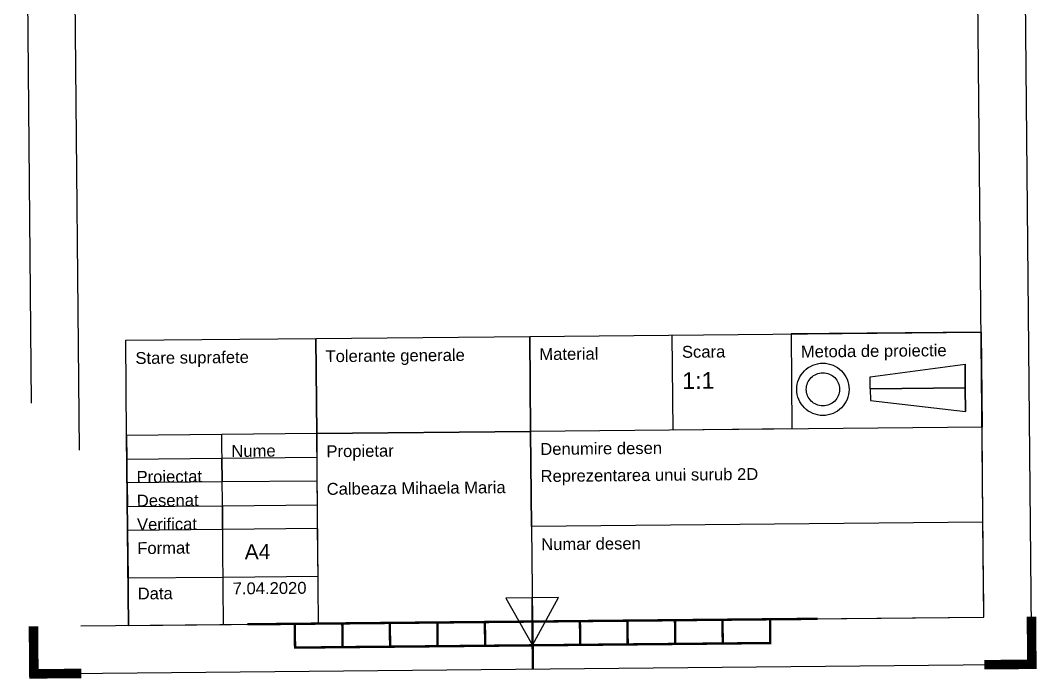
# Model space of a CAD drawing. Header units: centimetres. Extents: x 6.3 to 42.6, y 4.1 to 38.4.
# Drawn here: x 21.25 to 42.63, y 8.31 to 22.16 of the extents above; entities that cross this region are included whole.
import ezdxf

# ---------------------------------------------------------------- set-up
doc = ezdxf.new("R2010")
doc.units = ezdxf.units.CM
doc.header["$MEASUREMENT"] = 0
doc.linetypes.add('ACAD_ISO02W100', pattern=[15, 12, -3])
doc.styles.get("Standard").update_dxf_attribs({"font": 'arial.ttf'})

msp = doc.modelspace()

# ---------------------------------------------------------------- linework, layer by layer
at = {"linetype": 'ACAD_ISO02W100', "lineweight": -3, "ltscale": 2}
for points in [[(21.53453, 8.40773), (42.53356, 8.60949), (42.2482, 38.30812), (21.24917, 38.10635)], [(22.52487, 9.41729), (41.52399, 9.59984), (41.25786, 37.29856), (22.25873, 37.11601)]]:
    msp.add_lwpolyline(points, close=True, dxfattribs=at)
at = {"lineweight": -3, "ltscale": 2}
for points in [[(23.52483, 9.42689), (41.52399, 9.59984), (41.50478, 11.59974), (32.00522, 11.50847), (32.02443, 9.50856), (41.52399, 9.59984), (41.50478, 11.59974), (41.48556, 13.59965), (31.986, 13.50838), (32.00522, 11.50847), (31.986, 13.50838), (32.02443, 9.50856), (27.52464, 9.46533), (27.48621, 13.46514), (31.986, 13.50838), (27.48621, 13.46514), (23.48639, 13.42671), (23.52483, 9.42689), (23.48639, 13.42671), (23.46718, 15.42662), (27.46699, 15.46505), (27.48621, 13.46514), (27.46699, 15.46505), (31.96679, 15.50828), (31.986, 13.50838), (31.96679, 15.50828), (41.46635, 15.59956), (41.48556, 13.59965)], [(41.46635, 15.59956), (37.46653, 15.56113), (37.48575, 13.56122), (34.98586, 13.5372), (34.96665, 15.53711)], [(23.52483, 9.42689), (25.52473, 9.44611), (25.4863, 13.44593), (23.48639, 13.42671), (23.4912, 12.92673), (25.49111, 12.94595), (25.49111, 12.94595), (25.49111, 12.94595), (25.49591, 12.44597), (23.496, 12.42676), (23.50081, 11.92678), (25.50071, 11.946), (25.50552, 11.44602), (23.50561, 11.4268), (23.51522, 10.42685), (25.51512, 10.44606), (27.51503, 10.46528), (27.50542, 11.46523), (25.50552, 11.44602), (25.50071, 11.946), (27.50062, 11.96521), (27.49582, 12.46519), (25.49591, 12.44597), (25.49111, 12.94595), (27.49101, 12.96516)], [(27.48621, 13.46514), (27.49101, 12.96516)], [(32.02924, 9.00858), (32.02924, 9.00858), (32.01963, 10.00854)]]:
    msp.add_lwpolyline(points, dxfattribs=at)
at = {"linetype": 'ACAD_ISO02W100', "lineweight": -3, "ltscale": 2}
for points in [[(39.13293, 14.40717), (41.13284, 14.42639), (41.12803, 14.92636), (41.13284, 14.42639), (39.13293, 14.40717), (39.13053, 14.65716), (41.12803, 14.92636), (41.13284, 14.42639), (41.13764, 13.92641), (41.13284, 14.42639), (39.13293, 14.40717), (39.13533, 14.15718), (41.13764, 13.92641)], [(35.52427, 9.54219), (41.52399, 9.59984), (41.51439, 10.59979)]]:
    msp.add_lwpolyline(points, dxfattribs=at)
at = {"lineweight": -3, "ltscale": 2}
msp.add_lwpolyline([(32.57655, 10.01389), (31.46271, 10.00319), (32.02924, 9.00858)], close=True, dxfattribs=at)
for points, const_width in [([(42.53356, 8.60949), (42.52395, 9.60944), (42.53356, 8.60949), (41.5336, 8.59988)], 0.2), ([(21.53453, 8.40773), (21.52492, 9.40768), (21.53453, 8.40773), (22.53448, 8.41733)], 0.2), ([(32.02443, 9.50856), (26.02471, 9.45091)], 0.05), ([(32.02443, 9.50856), (27.02466, 9.46052), (32.02443, 9.50856), (37.0242, 9.5566), (37.02901, 9.05662), (27.02947, 8.96055), (27.02466, 9.46052), (27.02947, 8.96055), (27.02947, 8.96055), (28.02942, 8.97015), (28.02462, 9.47013), (29.02457, 9.47974), (29.02938, 8.97976), (30.02933, 8.98937), (30.02453, 9.48935), (31.02448, 9.49895), (31.02928, 8.99898), (32.02924, 9.00858)], 0.05), ([(31.02928, 8.99898), (32.02924, 9.00858), (32.02443, 9.50856), (33.02439, 9.51817), (33.02919, 9.01819), (34.02914, 9.0278), (34.02434, 9.52778), (35.02429, 9.53738), (35.0291, 9.03741), (36.02905, 9.04702), (36.02425, 9.54699), (37.0242, 9.5566)], 0.05), ([(32.02924, 9.00858), (32.03404, 8.50861), (32.02443, 9.50856), (38.02416, 9.56621)], 0.05)]:
    msp.add_lwpolyline(points, dxfattribs=dict(at, const_width=const_width))
at = {"linetype": 'ACAD_ISO02W100', "lineweight": -3, "ltscale": 2}
for radius in [0.55, 0.35]:
    msp.add_circle((38.13708, 14.39501), radius, dxfattribs=at)

# ---------------------------------------------------------------- texts
at = {"lineweight": -3, "ltscale": 2, "attachment_point": 1, "rotation": 0.550497}
for s, insert, char_height, width in [('Stare suprafete', (23.66958, 15.17787), 0.25, 2.4237578), ('Tolerante generale', (27.66939, 15.2163), 0.25, 3.03298), ('Material', (32.16919, 15.25954), 0.25, 0.0585023), ('Propietar', (27.68861, 13.21639), 0.25, 0.0585023), ('Proiectat', (23.6936, 12.67798), 0.25, 0.0585023), ('Desenat', (23.6984, 12.17801), 0.25, 0.0585023), ('Verificat', (23.7032, 11.67803), 0.25, 0.0585023), ('Format', (23.70801, 11.17805), 0.25, 0.0585023), ('A4', (25.96753, 11.13368), 0.316709, 0.7505964), ('Numar desen', (32.20762, 11.25972), 0.25, 2.4145211)]:
    msp.add_mtext(s, dxfattribs=dict(at, insert=insert, char_height=char_height, width=width))
at = {"linetype": 'ACAD_ISO02W100', "lineweight": -3, "ltscale": 2, "attachment_point": 1, "rotation": 0.550497}
for s, insert, char_height, width in [('Scara', (35.16886, 15.30767), 0.25, 1.3759326), ('Metoda de proiectie', (37.67114, 15.31331), 0.25, 3.3595428), ('1:1', (35.1742, 14.75153), 0.35, 0.8310865), ('Denumire desen', (32.18836, 13.26357), 0.25, 2.7707247), ('Nume', (25.68847, 13.22087), 0.25, 0.1596804), ('Reprezentarea unui surub 2D', (32.19382, 12.69515), 0.25, 4.9432053), ('Calbeaza Mihaela Maria', (27.69382, 12.42482), 0.25, 3.7617388), ('7.04.2020', (25.71625, 10.32944), 0.25, 1.7218311), ('Data', (23.71719, 10.2228), 0.25, 0.3167086)]:
    msp.add_mtext(s, dxfattribs=dict(at, insert=insert, char_height=char_height, width=width))

doc.saveas('drawing.dxf')
